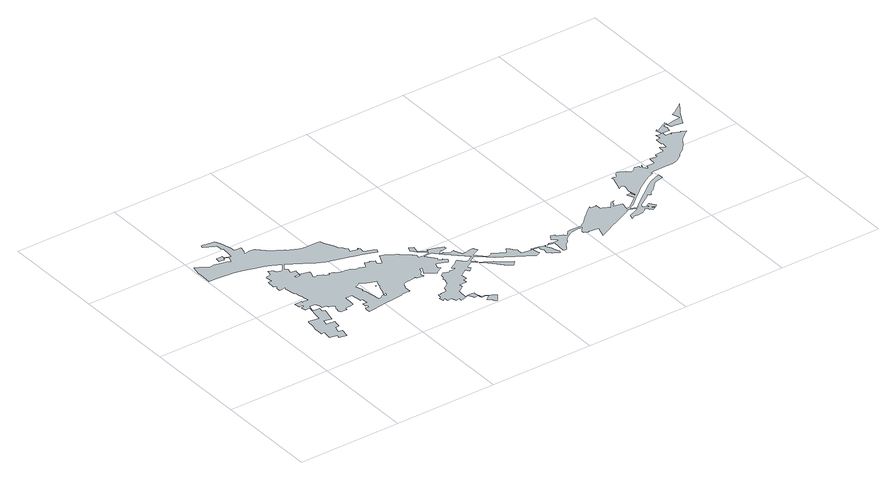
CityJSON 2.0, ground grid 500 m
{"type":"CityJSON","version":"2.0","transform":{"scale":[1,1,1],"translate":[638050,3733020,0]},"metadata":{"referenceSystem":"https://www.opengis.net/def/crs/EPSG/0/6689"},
"CityObjects":{
"object1":{"type":"GenericCityObject","attributes":{"name":"20","告示番号":"福岡県告示第279号","告示年月日":"2014-03-25","名称":"筵内地区指定区域","区域の所在":"古賀市筵内の一部","区域の面積":"359874","備考":"都市計画法第34条第12号 集落活性化タイプ"},"geometry":[{"type":"MultiSurface","lod":"1","boundaries":[[[0,1,2,3,4,5,6,7,8,9,10,11,12,13,14,15,16,17,18,19,20,21,22,23,24,25,26,27,28,29,30,31,32,33,34,35,36,37,38,39,40,41,42,43,44,45,46,47,48,49,50,51,52,53,54,55,56,57,58,59,60,61,62,63,64,65,66,67,68,69,70,71,72,73,74,75,76,77,78,79,80,81,82,83,84,85,86,87,88,89,90,91,92,93,94,95,96,97,98,99,100,101,102,103,104,105,106,107,108,109,110,111,112,113,114,115,116,117,118,119,120,121,122,123,124,125,126,127,128,129,130,131,132,133,134,135,136,137,138,139,140,141,142,143,144,145,146,147,148,149,150,151,152,153,154,155,156,157,158,159,160,161,162,163,164,165,166,167,168,169,170,171,172,173,174,175,176,177,178,179,180,181,182,183,184,185,186,187,188,189,190,191,192,193,194,195,196,197,198,199,200,201,202,203,204,205,206,207,208,209,210,211,212,213,214,215,216,217,218,219,220,221,222,223,224,225,226,227,228,229,230,231,232,233,234,235,236,237,238,239,240,241,242,243,244,245,246,247,248,249,250,251,252,253,254,255,256,257,258,259,260,261,262,263,264,265,266,267,268,269,270,271,272,273,274,275,276,277,278,279,280,281,282,283,284,285,286,287,288,289,290,291,292,293,294,295,296,297,298,299,300,301,302,303,304,305,306,307,308,309,310,311,312,313,314,315,316,317,318,319,320,321,322,323,324,325,326,327,328,329,330,331,332,333,334,335,336,337,338,339,340,341,342,343,344,345,346,347,348,349,350,351,352,353,354,355,356,357,358,359,360,361,362,363,364,365,366,367,368,369,370,371,372,373,374,375,376,377,378,379,380,381,382,383,384,385,386,387,388,389,390,391,392,393,394,395,396,397,398,399,400,401,402,403,404,405,406,407,408,409,410,411,412,413,414,415,416,417,418,419,420,421,422,423,424,425,426,427,428,429,430,431,432,433,434,435,436,437,438,439,440,441,442,443,444,445,446,447,448,449,450,451,452,453,454,455,456,457,458,459,460,461,462,463,464,465,466,467,468,469,470,471,472,473,474,475,476,477,478,479,480,481,482,483,484,485,486,487,488,489,490,491,492,493,494,495,496,497,498,499,500,501,502,503,504,505,506,507,508,509,510,511,512,513,514,515,516,517,518,519,520,521,522,523,524,525,526,527,528,529,530,531,532,533,534,535,536,537,538,539,540,541,542,543,544,545,546,547,548,549,550,551,552,553,554,555,556,557,558,559,560,561,562,563,564,565,566,567,568,569,570,571,572,573,574,575,576,577,578,579,580,581,582,583,584,585,586,587,588,589,590,591,592,593,594,595,596,597,598,599,600,601,602,603,604,605,606,607,608,609,610,611,612,613,614,615,616,617,618,619,620,621,622,623,624,625,626,627,628,629,630,631,632,633,634,635,636,637,638,639,640,641,642,643,644,645,646,647,648,649,650,651,652,653,654,655,656,657,658,659,660,661,662,663,664,665,666,667,668,669,670,671,672,673,674,675,676,677,678,679,680,681,682,683,684,685,686,687,688,689,690,691,692,693,694,695,696,697,698,699,700,701,702,703,704,705,706,707,708,709,710,711,712,713,714,715,716,717,718,719,720,721,722,723,724,725,726,727,728,729,730,731,732,733,734,735,736,737,738,739,740,741,742,743,744,745,746,747,748,749,750,751,752,753,754,755,756,757,758,759,760,761,762,763,764,765,766,767,768,769,770,771,772,773,774,775,776,777,778,779,780,781,782,783,784,785,786,787,788,789,790,791,792,793,794,795,796,797,798,799,800,801,802,803,804,805,806,807,808,809,810,811,812,813,814,815,816,817,818,819,820,821,822,823,824,825,826,827,828,829,830,831,832,833,834,835,836,837,838,839,840,841,842,843,844,845,846,847,848,849,850,851,852,853,854,855,856,857,858,859,860,861,862,863,864,865,866,867,868,869,870,871,872,873,874,875,876,877,878,879,880,881,882,883,884,885],[886,887,888,889,890,891],[892,893,894,895,896,897,898,899,900,901,902,903,904,905,906,907,908,909,910,911,912,913,914,915,916,917,918,919,920,921,922,923,924,925,926,927,928,929,930]]]}]}
},
"vertices":[
[145,1077,0],[142,1079,0],[139,1073,0],[138,1065,0],[187,1039,0],[190,1040,0],[192,1039,0],[194,1018,0],[195,1010,0],[200,1007,0],[202,1005,0],[198,956,0],[195,938,0],[172,946,0],[167,947,0],[164,953,0],[162,961,0],[160,960,0],[133,960,0],[131,938,0],[157,935,0],[163,949,0],[166,945,0],[168,944,0],[186,938,0],[171,905,0],[158,914,0],[157,917,0],[121,924,0],[97,929,0],[94,926,0],[78,928,0],[38,951,0],[19,962,0],[9,917,0],[9,911,0],[8,895,0],[7,878,0],[5,840,0],[8,838,0],[47,838,0],[84,836,0],[101,834,0],[128,831,0],[163,824,0],[195,815,0],[208,812,0],[216,810,0],[221,808,0],[260,797,0],[275,791,0],[293,784,0],[312,771,0],[330,762,0],[327,757,0],[310,734,0],[304,724,0],[299,725,0],[277,734,0],[275,738,0],[271,745,0],[264,750,0],[256,754,0],[250,756,0],[246,732,0],[240,726,0],[223,723,0],[217,720,0],[221,687,0],[203,687,0],[198,646,0],[211,643,0],[210,632,0],[206,630,0],[204,610,0],[210,611,0],[211,610,0],[239,615,0],[232,608,0],[232,605,0],[238,556,0],[246,552,0],[246,542,0],[248,532,0],[253,519,0],[255,509,0],[259,481,0],[235,482,0],[228,479,0],[229,490,0],[192,485,0],[196,458,0],[213,461,0],[215,453,0],[226,455,0],[226,453,0],[199,448,0],[203,426,0],[225,429,0],[213,351,0],[211,339,0],[161,347,0],[160,345,0],[155,304,0],[150,282,0],[150,267,0],[149,240,0],[163,242,0],[165,237,0],[160,198,0],[187,192,0],[196,191,0],[193,174,0],[228,167,0],[236,209,0],[216,213,0],[225,243,0],[243,244,0],[249,280,0],[250,283,0],[243,283,0],[227,284,0],[209,286,0],[213,313,0],[252,305,0],[254,311,0],[259,338,0],[261,349,0],[265,358,0],[268,376,0],[254,380,0],[258,400,0],[247,401,0],[226,403,0],[225,405,0],[231,437,0],[262,436,0],[270,414,0],[271,401,0],[292,397,0],[296,386,0],[306,387,0],[322,377,0],[315,363,0],[313,360,0],[313,342,0],[309,342,0],[309,337,0],[313,337,0],[313,330,0],[320,328,0],[338,327,0],[346,328,0],[344,337,0],[346,337,0],[350,339,0],[372,339,0],[389,342,0],[391,350,0],[390,354,0],[393,373,0],[390,374,0],[392,399,0],[391,401,0],[409,399,0],[418,399,0],[427,398,0],[427,384,0],[431,369,0],[432,350,0],[442,349,0],[445,331,0],[445,318,0],[442,318,0],[442,320,0],[424,320,0],[423,302,0],[435,300,0],[432,288,0],[414,290,0],[411,281,0],[410,273,0],[412,259,0],[418,257,0],[490,268,0],[499,269,0],[551,274,0],[596,277,0],[603,283,0],[621,285,0],[639,285,0],[639,283,0],[642,283,0],[640,308,0],[641,320,0],[644,319,0],[645,325,0],[649,337,0],[654,342,0],[662,346,0],[674,348,0],[688,348,0],[700,351,0],[717,353,0],[718,355,0],[721,356,0],[722,354,0],[723,345,0],[741,343,0],[756,340,0],[750,363,0],[747,367,0],[755,363,0],[760,365,0],[763,371,0],[763,372,0],[770,384,0],[773,399,0],[781,395,0],[788,394,0],[772,364,0],[768,356,0],[815,325,0],[820,330,0],[851,349,0],[841,360,0],[842,367,0],[849,386,0],[859,386,0],[900,368,0],[903,366,0],[912,383,0],[897,400,0],[894,393,0],[875,406,0],[882,416,0],[845,460,0],[880,464,0],[881,466,0],[923,422,0],[1006,343,0],[1006,342,0],[969,322,0],[954,339,0],[942,352,0],[936,355,0],[925,347,0],[922,344,0],[886,321,0],[896,307,0],[875,304,0],[873,305,0],[864,308,0],[862,303,0],[834,313,0],[830,309,0],[819,301,0],[818,297,0],[816,279,0],[809,276,0],[809,258,0],[808,258,0],[802,236,0],[781,221,0],[771,216,0],[766,194,0],[762,191,0],[734,190,0],[734,188,0],[719,188,0],[719,179,0],[718,178,0],[718,167,0],[707,164,0],[708,152,0],[712,144,0],[725,152,0],[727,130,0],[748,136,0],[755,109,0],[774,114,0],[774,103,0],[777,100,0],[781,101,0],[786,101,0],[815,111,0],[819,111,0],[831,82,0],[849,86,0],[853,69,0],[862,66,0],[872,67,0],[876,67,0],[886,57,0],[863,40,0],[881,23,0],[883,16,0],[893,8,0],[917,38,0],[918,41,0],[910,47,0],[904,54,0],[901,55,0],[889,58,0],[874,70,0],[858,70,0],[855,72,0],[847,108,0],[850,112,0],[841,112,0],[826,113,0],[815,113,0],[802,108,0],[808,163,0],[816,164,0],[829,173,0],[828,176,0],[838,180,0],[836,198,0],[853,198,0],[873,200,0],[872,218,0],[889,219,0],[888,239,0],[886,251,0],[884,253,0],[890,254,0],[923,276,0],[934,256,0],[951,272,0],[945,289,0],[948,292,0],[958,297,0],[959,297,0],[981,310,0],[1003,285,0],[1004,285,0],[1017,276,0],[1044,247,0],[1046,248,0],[1078,210,0],[1100,190,0],[1101,192,0],[1110,184,0],[1126,204,0],[1091,228,0],[1089,227,0],[1076,237,0],[1057,257,0],[1056,256,0],[1020,278,0],[1011,282,0],[997,302,0],[980,317,0],[1012,337,0],[1053,302,0],[1080,279,0],[1113,259,0],[1153,234,0],[1154,236,0],[1190,209,0],[1193,213,0],[1229,186,0],[1250,194,0],[1250,199,0],[1246,211,0],[1243,234,0],[1273,229,0],[1273,218,0],[1274,210,0],[1279,200,0],[1277,181,0],[1280,179,0],[1294,165,0],[1295,162,0],[1325,147,0],[1328,159,0],[1326,160,0],[1319,172,0],[1313,196,0],[1300,219,0],[1298,226,0],[1349,219,0],[1343,156,0],[1350,152,0],[1357,150,0],[1383,187,0],[1385,187,0],[1394,194,0],[1407,213,0],[1425,228,0],[1446,240,0],[1453,243,0],[1491,248,0],[1502,248,0],[1514,249,0],[1491,221,0],[1490,211,0],[1513,202,0],[1513,206,0],[1561,200,0],[1560,194,0],[1552,176,0],[1548,154,0],[1543,143,0],[1602,173,0],[1609,176,0],[1662,201,0],[1694,215,0],[1717,225,0],[1731,232,0],[1739,241,0],[1751,240,0],[1778,228,0],[1783,222,0],[1769,217,0],[1726,198,0],[1723,193,0],[1718,175,0],[1736,186,0],[1754,185,0],[1782,188,0],[1789,191,0],[1796,196,0],[1805,207,0],[1832,180,0],[1835,181,0],[1838,183,0],[1844,187,0],[1836,200,0],[1851,193,0],[1852,191,0],[1856,195,0],[1860,198,0],[1843,228,0],[1826,219,0],[1832,208,0],[1804,221,0],[1806,231,0],[1813,240,0],[1813,241,0],[1830,250,0],[1833,251,0],[1853,264,0],[1868,276,0],[1870,277,0],[1876,287,0],[1884,277,0],[1892,276,0],[1894,284,0],[1905,294,0],[1918,301,0],[1953,337,0],[1963,344,0],[1967,344,0],[1997,352,0],[2007,353,0],[2005,362,0],[2003,377,0],[1982,371,0],[1953,359,0],[1940,351,0],[1924,341,0],[1921,338,0],[1907,328,0],[1888,312,0],[1866,295,0],[1865,296,0],[1815,257,0],[1803,246,0],[1793,236,0],[1790,231,0],[1789,228,0],[1785,230,0],[1757,243,0],[1763,248,0],[1774,254,0],[1782,259,0],[1839,306,0],[1854,318,0],[1870,331,0],[1894,350,0],[1920,366,0],[1939,379,0],[1968,394,0],[1982,400,0],[1991,402,0],[1987,410,0],[1988,409,0],[2001,412,0],[2028,414,0],[2033,415,0],[2050,414,0],[2078,416,0],[2105,415,0],[2114,416,0],[2128,421,0],[2130,423,0],[2131,424,0],[2132,423,0],[2164,445,0],[2162,447,0],[2200,477,0],[2207,485,0],[2220,500,0],[2232,516,0],[2234,522,0],[2236,523,0],[2238,527,0],[2240,530,0],[2243,534,0],[2248,540,0],[2259,550,0],[2273,562,0],[2281,567,0],[2295,577,0],[2297,580,0],[2283,586,0],[2276,591,0],[2274,585,0],[2253,595,0],[2237,602,0],[2233,595,0],[2233,604,0],[2206,603,0],[2206,625,0],[2241,624,0],[2244,636,0],[2244,642,0],[2248,644,0],[2242,666,0],[2247,667,0],[2254,671,0],[2257,670,0],[2267,644,0],[2294,641,0],[2298,640,0],[2321,635,0],[2323,641,0],[2342,678,0],[2353,699,0],[2357,707,0],[2367,720,0],[2394,761,0],[2370,743,0],[2355,733,0],[2344,725,0],[2341,723,0],[2324,713,0],[2337,679,0],[2340,678,0],[2342,679,0],[2339,675,0],[2337,676,0],[2336,676,0],[2334,677,0],[2320,674,0],[2299,672,0],[2264,665,0],[2262,672,0],[2263,675,0],[2259,681,0],[2254,678,0],[2219,660,0],[2209,655,0],[2202,653,0],[2200,658,0],[2194,655,0],[2200,643,0],[2202,624,0],[2181,623,0],[2174,626,0],[2177,599,0],[2155,598,0],[2155,561,0],[2160,560,0],[2158,532,0],[2131,545,0],[2129,514,0],[2121,512,0],[2111,511,0],[2084,508,0],[2084,493,0],[2080,493,0],[2048,499,0],[2045,459,0],[2039,459,0],[2005,463,0],[2001,447,0],[1993,450,0],[1991,452,0],[1986,457,0],[1984,463,0],[1992,478,0],[1989,480,0],[1983,467,0],[1976,469,0],[1977,475,0],[1976,477,0],[1960,483,0],[1958,484,0],[1949,476,0],[1942,469,0],[1932,464,0],[1923,465,0],[1924,467,0],[1908,480,0],[1896,488,0],[1887,492,0],[1874,496,0],[1871,495,0],[1867,492,0],[1852,468,0],[1839,477,0],[1831,472,0],[1836,470,0],[1833,461,0],[1811,392,0],[1819,396,0],[1826,401,0],[1831,402,0],[1834,400,0],[1837,396,0],[1839,390,0],[1837,377,0],[1831,355,0],[1838,314,0],[1833,311,0],[1831,315,0],[1828,335,0],[1827,336,0],[1821,335,0],[1815,334,0],[1807,332,0],[1820,299,0],[1797,280,0],[1772,260,0],[1766,257,0],[1744,247,0],[1752,289,0],[1705,299,0],[1720,307,0],[1725,323,0],[1738,330,0],[1726,329,0],[1718,325,0],[1696,295,0],[1695,300,0],[1685,307,0],[1667,316,0],[1655,316,0],[1656,333,0],[1655,345,0],[1654,343,0],[1626,346,0],[1625,353,0],[1592,325,0],[1584,317,0],[1566,303,0],[1553,290,0],[1533,269,0],[1523,266,0],[1513,257,0],[1452,258,0],[1444,258,0],[1432,244,0],[1428,237,0],[1423,234,0],[1411,246,0],[1380,260,0],[1384,268,0],[1363,272,0],[1350,250,0],[1363,242,0],[1367,238,0],[1374,223,0],[1370,223,0],[1353,224,0],[1335,226,0],[1334,228,0],[1329,229,0],[1322,230,0],[1324,227,0],[1314,226,0],[1287,229,0],[1274,234,0],[1242,241,0],[1239,241,0],[1239,234,0],[1189,241,0],[1188,243,0],[1188,263,0],[1188,268,0],[1179,274,0],[1174,284,0],[1171,288,0],[1167,292,0],[1163,296,0],[1157,300,0],[1155,302,0],[1142,279,0],[1116,296,0],[1085,314,0],[1080,308,0],[1064,301,0],[1027,334,0],[1011,349,0],[1016,348,0],[1024,351,0],[1037,359,0],[1056,367,0],[1047,389,0],[1023,386,0],[1019,385,0],[1007,380,0],[1004,379,0],[1003,384,0],[995,381,0],[989,379,0],[971,420,0],[971,423,0],[959,420,0],[948,416,0],[945,419,0],[926,437,0],[924,429,0],[912,441,0],[915,446,0],[920,450,0],[924,452,0],[930,454,0],[929,452,0],[954,455,0],[953,458,0],[957,458,0],[955,462,0],[957,469,0],[912,486,0],[884,492,0],[884,482,0],[871,488,0],[845,514,0],[851,540,0],[831,550,0],[822,529,0],[844,506,0],[879,477,0],[879,470,0],[846,466,0],[821,470,0],[825,479,0],[824,484,0],[820,490,0],[811,499,0],[803,506,0],[795,511,0],[769,535,0],[761,541,0],[757,543,0],[718,567,0],[696,573,0],[690,559,0],[683,542,0],[676,524,0],[654,537,0],[661,552,0],[642,564,0],[639,565,0],[638,560,0],[633,561,0],[626,564,0],[614,568,0],[601,539,0],[588,545,0],[582,547,0],[571,552,0],[562,550,0],[533,565,0],[529,566,0],[516,569,0],[506,568,0],[497,571,0],[497,572,0],[496,572,0],[470,582,0],[469,584,0],[448,592,0],[446,584,0],[437,587,0],[435,578,0],[433,579,0],[435,586,0],[421,592,0],[422,597,0],[420,598,0],[398,611,0],[391,602,0],[378,609,0],[390,641,0],[386,646,0],[386,648,0],[389,648,0],[351,657,0],[348,655,0],[344,655,0],[344,651,0],[320,647,0],[318,659,0],[344,660,0],[344,686,0],[347,688,0],[323,694,0],[328,719,0],[313,727,0],[336,758,0],[369,739,0],[397,722,0],[404,718,0],[440,697,0],[454,689,0],[471,681,0],[490,671,0],[505,665,0],[506,666,0],[521,662,0],[531,658,0],[551,653,0],[563,650,0],[602,640,0],[605,635,0],[656,621,0],[659,620,0],[710,604,0],[717,618,0],[701,627,0],[664,639,0],[661,642,0],[662,655,0],[664,665,0],[660,672,0],[656,673,0],[655,667,0],[652,666,0],[647,667,0],[617,676,0],[623,693,0],[618,699,0],[610,714,0],[597,724,0],[589,749,0],[567,790,0],[561,807,0],[558,809,0],[544,810,0],[510,812,0],[485,812,0],[468,815,0],[457,815,0],[420,835,0],[409,839,0],[404,845,0],[378,862,0],[372,865,0],[368,864,0],[361,870,0],[338,891,0],[305,922,0],[298,924,0],[282,926,0],[276,926,0],[259,921,0],[254,925,0],[254,931,0],[260,939,0],[266,965,0],[238,969,0],[231,968,0],[231,986,0],[231,994,0],[227,1007,0],[215,1045,0],[205,1071,0],[190,1072,0],[167,1075,0],[155,1077,0],[147,1080,0],[538,324,0],[539,328,0],[546,328,0],[546,324,0],[544,317,0],[542,320,0],[497,451,0],[503,456,0],[515,446,0],[517,445,0],[519,444,0],[520,443,0],[523,442,0],[531,437,0],[533,437,0],[538,435,0],[558,429,0],[560,428,0],[573,423,0],[570,418,0],[567,407,0],[561,395,0],[546,402,0],[543,401,0],[561,394,0],[560,386,0],[555,380,0],[548,356,0],[544,341,0],[541,340,0],[537,329,0],[531,325,0],[527,324,0],[519,321,0],[516,316,0],[504,314,0],[491,389,0],[492,390,0],[483,405,0],[493,405,0],[490,410,0],[478,441,0],[481,443,0],[482,442,0],[496,450,0]
]}
